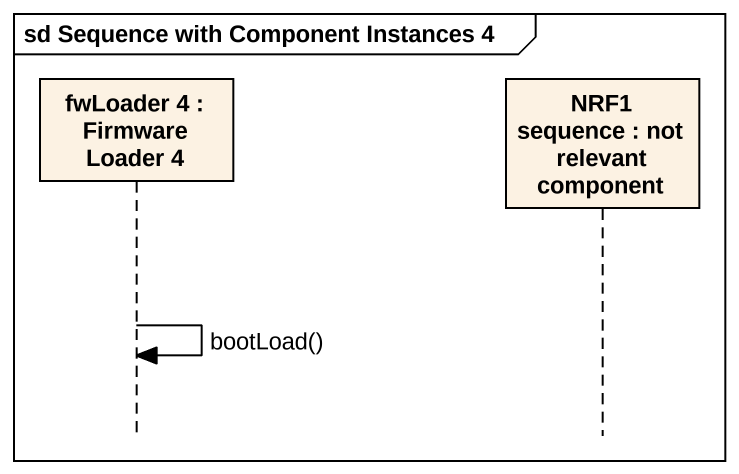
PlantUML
@startuml
mainframe sd Sequence with Component Instances 4
hide footbox
participant "fwLoader 4 : Firmware Loader 4" as fwLoader_4
participant "NRF1 sequence : not relevant component" as NRF1_sequence

fwLoader_4 -> fwLoader_4 : bootLoad()
@enduml
